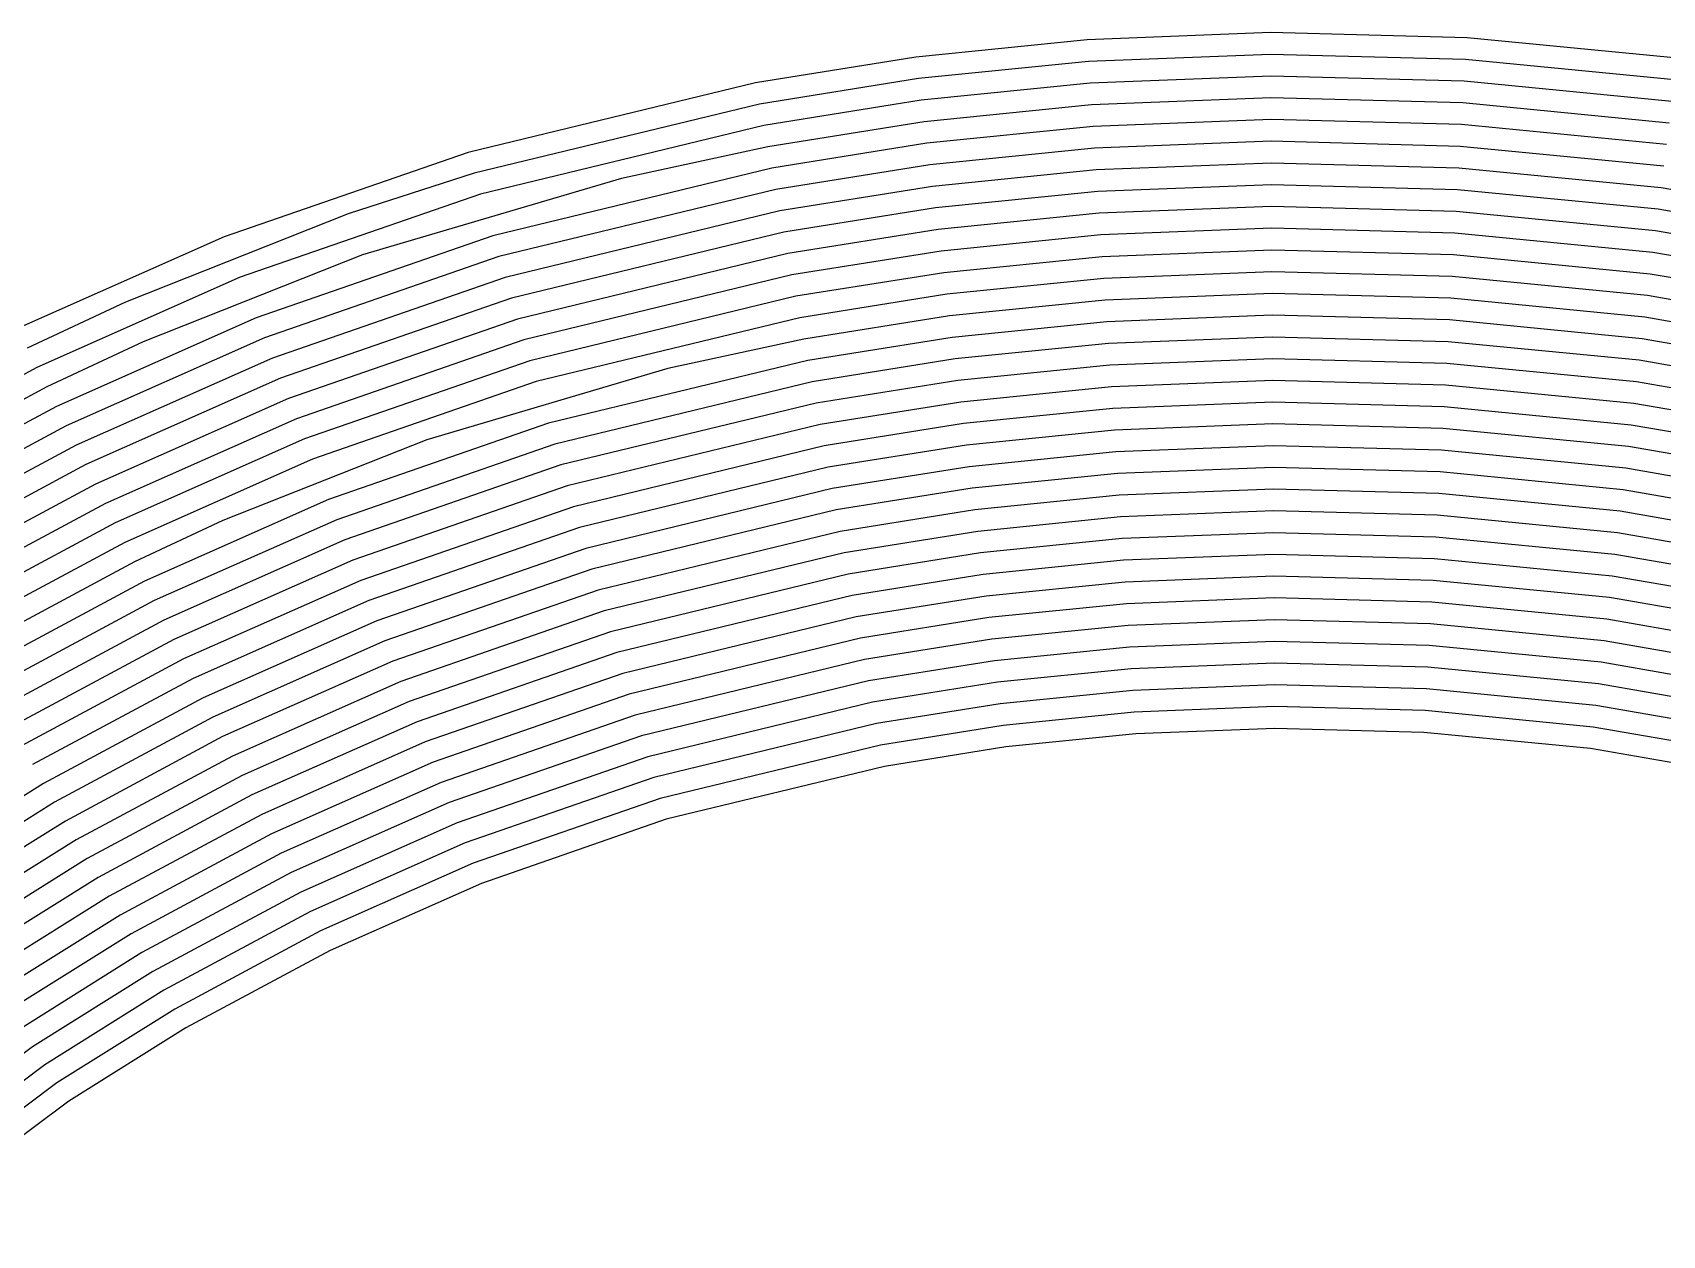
# Model space of a CAD drawing. Header units: metres. Extents: x -19 to 19, y -19.6 to 19.6.
# Drawn here: x -11.736 to -9.489, y 7.549 to 9.207 of the extents above; entities that cross this region are included whole.
import ezdxf

# ---------------------------------------------------------------- set-up
doc = ezdxf.new("R2010")
doc.units = ezdxf.units.M

msp = doc.modelspace()

# ---------------------------------------------------------------- linework, layer by layer
for p, q in [((-10.282315, 9.19704, 0.459696), (-10.518502, 9.173181, 0.461057)), ((-10.029403, 9.206943, 0.459121), (-10.282315, 9.19704, 0.459696)), ((-9.758509, 9.199727, 0.459511), (-10.029403, 9.206943, 0.459121)), ((-9.468583, 9.171465, 0.461086), (-9.758509, 9.199727, 0.459511)), ((-10.518502, 9.173181, 0.461057), (-10.739115, 9.137912, 0.463049)), ((-10.280216, 9.167142, 0.461286), (-10.514617, 9.143463, 0.462633)), ((-10.029215, 9.17697, 0.460717), (-10.280216, 9.167142, 0.461286)), ((-9.760369, 9.169808, 0.461103), (-10.029215, 9.17697, 0.460717)), ((-9.472326, 9.141729, 0.462663), (-9.760369, 9.169808, 0.461103)), ((-10.029027, 9.146997, 0.462313), (-10.278116, 9.137243, 0.462877)), ((-9.762229, 9.139889, 0.462695), (-10.029027, 9.146997, 0.462313)), ((-10.739115, 9.137912, 0.463049), (-11.13558, 9.041823, 0.46843)), ((-10.514617, 9.143463, 0.462633), (-10.733564, 9.10846, 0.464605)), ((-10.278116, 9.137243, 0.462877), (-10.510732, 9.113744, 0.46421)), ((-9.476069, 9.111994, 0.464241), (-9.762229, 9.139889, 0.462695)), ((-10.733564, 9.10846, 0.464605), (-11.127039, 9.013095, 0.469931)), ((-10.510732, 9.113744, 0.46421), (-10.728012, 9.079008, 0.466161)), ((-10.276016, 9.107345, 0.464467), (-10.506847, 9.084026, 0.465786)), ((-10.028839, 9.117024, 0.46391), (-10.276016, 9.107345, 0.464467)), ((-9.764089, 9.109971, 0.464287), (-10.028839, 9.117024, 0.46391)), ((-9.479812, 9.082258, 0.465818), (-9.764089, 9.109971, 0.464287)), ((-10.728012, 9.079008, 0.466161), (-11.118499, 8.984367, 0.471432)), ((-10.506847, 9.084026, 0.465786), (-10.72246, 9.049556, 0.467717)), ((-10.273916, 9.077446, 0.466057), (-10.502962, 9.054308, 0.467362)), ((-10.028651, 9.08705, 0.465506), (-10.273916, 9.077446, 0.466057)), ((-9.765949, 9.080052, 0.46588), (-10.028651, 9.08705, 0.465506)), ((-9.483554, 9.052523, 0.467396), (-9.765949, 9.080052, 0.46588)), ((-10.502962, 9.054308, 0.467362), (-10.716908, 9.020104, 0.469273)), ((-10.028463, 9.057077, 0.467102), (-10.271816, 9.047548, 0.467648)), ((-9.767809, 9.050133, 0.467472), (-10.028463, 9.057077, 0.467102)), ((-11.13558, 9.041823, 0.46843), (-11.471725, 8.925299, 0.474861)), ((-10.72246, 9.049556, 0.467717), (-10.923859, 9.00599, 0.470148)), ((-10.271816, 9.047548, 0.467648), (-10.499077, 9.024589, 0.468939)), ((-9.487297, 9.022788, 0.468973), (-9.767809, 9.050133, 0.467472)), ((-11.127039, 9.013095, 0.469931), (-11.300763, 8.957042, 0.473027)), ((-10.716908, 9.020104, 0.469273), (-11.101418, 8.92691, 0.474435)), ((-10.499077, 9.024589, 0.468939), (-10.711356, 8.990652, 0.470829)), ((-10.269716, 9.017649, 0.469238), (-10.495193, 8.994871, 0.470515)), ((-10.028275, 9.027104, 0.468699), (-10.269716, 9.017649, 0.469238)), ((-9.769669, 9.020215, 0.469064), (-10.028275, 9.027104, 0.468699)), ((-9.49104, 8.993052, 0.470551), (-9.769669, 9.020215, 0.469064)), ((-10.923859, 9.00599, 0.470148), (-11.281037, 8.900437, 0.475966)), ((-10.711356, 8.990652, 0.470829), (-11.092878, 8.898181, 0.475936)), ((-10.495193, 8.994871, 0.470515), (-10.705805, 8.9612, 0.472385)), ((-10.267616, 8.987751, 0.470829), (-10.491308, 8.965153, 0.472092)), ((-10.028087, 8.997131, 0.470295), (-10.267616, 8.987751, 0.470829)), ((-9.771529, 8.990296, 0.470656), (-10.028087, 8.997131, 0.470295)), ((-9.494783, 8.963317, 0.472128), (-9.771529, 8.990296, 0.470656)), ((-9.207292, 8.943775, 0.473252), (-9.49104, 8.993052, 0.470551)), ((-11.118499, 8.984367, 0.471432), (-11.449566, 8.869601, 0.477733)), ((-10.491308, 8.965153, 0.472092), (-10.700253, 8.931747, 0.473941)), ((-10.027899, 8.967158, 0.471891), (-10.265516, 8.957853, 0.472419)), ((-9.773388, 8.960377, 0.472248), (-10.027899, 8.967158, 0.471891)), ((-11.300763, 8.957042, 0.473027), (-11.607924, 8.835426, 0.479669)), ((-10.705805, 8.9612, 0.472385), (-11.084337, 8.869453, 0.477438)), ((-10.265516, 8.957853, 0.472419), (-10.487423, 8.935434, 0.473668)), ((-9.498526, 8.933581, 0.473706), (-9.773388, 8.960377, 0.472248)), ((-9.213562, 8.914473, 0.474798), (-9.494783, 8.963317, 0.472128)), ((-11.471725, 8.925299, 0.474861), (-11.756784, 8.79884, 0.48173)), ((-11.101418, 8.92691, 0.474435), (-11.427407, 8.813902, 0.480605)), ((-10.700253, 8.931747, 0.473941), (-11.075797, 8.840724, 0.478939)), ((-10.487423, 8.935434, 0.473668), (-10.694701, 8.902295, 0.475497)), ((-10.263416, 8.927954, 0.47401), (-10.483538, 8.905716, 0.475245)), ((-10.027711, 8.937184, 0.473488), (-10.263416, 8.927954, 0.47401)), ((-9.775248, 8.930458, 0.473841), (-10.027711, 8.937184, 0.473488)), ((-9.502268, 8.903846, 0.475283), (-9.775248, 8.930458, 0.473841)), ((-9.219832, 8.88517, 0.476343), (-9.498526, 8.933581, 0.473706)), ((-11.281037, 8.900437, 0.475966), (-11.583524, 8.78067, 0.48247)), ((-11.092878, 8.898181, 0.475936), (-11.416327, 8.786053, 0.482041)), ((-10.694701, 8.902295, 0.475497), (-11.067256, 8.811996, 0.48044)), ((-10.483538, 8.905716, 0.475245), (-10.689149, 8.872843, 0.477053)), ((-10.261317, 8.898056, 0.4756), (-10.479653, 8.875998, 0.476821)), ((-10.027523, 8.907211, 0.475084), (-10.261317, 8.898056, 0.4756)), ((-9.777108, 8.90054, 0.475433), (-10.027523, 8.907211, 0.475084)), ((-9.506011, 8.874111, 0.476861), (-9.777108, 8.90054, 0.475433)), ((-9.226102, 8.855868, 0.477889), (-9.502268, 8.903846, 0.475283)), ((-10.479653, 8.875998, 0.476821), (-10.683597, 8.843391, 0.478609)), ((-10.027335, 8.877238, 0.47668), (-10.259217, 8.868157, 0.477191)), ((-9.778968, 8.870621, 0.477025), (-10.027335, 8.877238, 0.47668)), ((-9.232373, 8.826565, 0.479435), (-9.506011, 8.874111, 0.476861)), ((-11.449566, 8.869601, 0.477733), (-11.729832, 8.745278, 0.484453)), ((-11.084337, 8.869453, 0.477438), (-11.405248, 8.758204, 0.483477)), ((-10.689149, 8.872843, 0.477053), (-11.058716, 8.783267, 0.481942)), ((-10.259217, 8.868157, 0.477191), (-10.475768, 8.84628, 0.478398)), ((-9.509754, 8.844375, 0.478438), (-9.778968, 8.870621, 0.477025)), ((-11.607924, 8.835426, 0.479669), (-11.743308, 8.772059, 0.483092)), ((-11.075797, 8.840724, 0.478939), (-11.394168, 8.730355, 0.484914)), ((-10.683597, 8.843391, 0.478609), (-11.050175, 8.754539, 0.483443)), ((-10.475768, 8.84628, 0.478398), (-10.678046, 8.813939, 0.480165)), ((-10.257117, 8.838259, 0.478781), (-10.471883, 8.816561, 0.479974)), ((-10.027147, 8.847265, 0.478277), (-10.257117, 8.838259, 0.478781)), ((-9.780828, 8.840702, 0.478617), (-10.027147, 8.847265, 0.478277)), ((-9.513497, 8.81464, 0.480016), (-9.780828, 8.840702, 0.478617)), ((-9.238643, 8.797262, 0.480981), (-9.509754, 8.844375, 0.478438)), ((-11.427407, 8.813902, 0.480605), (-11.702879, 8.691717, 0.487175)), ((-11.067256, 8.811996, 0.48044), (-11.383088, 8.702506, 0.48635)), ((-10.678046, 8.813939, 0.480165), (-11.041635, 8.725811, 0.484944)), ((-10.471883, 8.816561, 0.479974), (-10.672494, 8.784487, 0.481721)), ((-10.255017, 8.80836, 0.480372), (-10.467998, 8.786843, 0.481551)), ((-10.026959, 8.817291, 0.479873), (-10.255017, 8.80836, 0.480372)), ((-9.782688, 8.810783, 0.48021), (-10.026959, 8.817291, 0.479873)), ((-9.51724, 8.784904, 0.481593), (-9.782688, 8.810783, 0.48021)), ((-9.244913, 8.76796, 0.482527), (-9.513497, 8.81464, 0.480016)), ((-11.416327, 8.786053, 0.482041), (-11.689403, 8.664936, 0.488537)), ((-10.672494, 8.784487, 0.481721), (-10.859923, 8.74394, 0.483932)), ((-10.467998, 8.786843, 0.481551), (-10.666942, 8.755035, 0.483277)), ((-10.026771, 8.787318, 0.481469), (-10.252917, 8.778462, 0.481962)), ((-9.784548, 8.780865, 0.481802), (-10.026771, 8.787318, 0.481469)), ((-9.251183, 8.738657, 0.484073), (-9.51724, 8.784904, 0.481593)), ((-11.583524, 8.78067, 0.48247), (-11.716355, 8.718497, 0.485814)), ((-11.058716, 8.783267, 0.481942), (-11.372009, 8.674657, 0.487786)), ((-10.252917, 8.778462, 0.481962), (-10.464114, 8.757125, 0.483127)), ((-9.520983, 8.755169, 0.483171), (-9.784548, 8.780865, 0.481802)), ((-11.729832, 8.745278, 0.484453), (-11.977264, 8.612518, 0.491509)), ((-11.405248, 8.758204, 0.483477), (-11.675927, 8.638155, 0.489898)), ((-11.050175, 8.754539, 0.483443), (-11.360929, 8.646808, 0.489222)), ((-10.859923, 8.74394, 0.483932), (-11.19227, 8.645718, 0.489192)), ((-10.666942, 8.755035, 0.483277), (-11.024554, 8.668354, 0.487947)), ((-10.464114, 8.757125, 0.483127), (-10.66139, 8.725583, 0.484833)), ((-10.250817, 8.748564, 0.483552), (-10.460229, 8.727406, 0.484704)), ((-10.026582, 8.757345, 0.483066), (-10.250817, 8.748564, 0.483552)), ((-9.786408, 8.750946, 0.483394), (-10.026582, 8.757345, 0.483066)), ((-9.524725, 8.725434, 0.484748), (-9.786408, 8.750946, 0.483394)), ((-9.257453, 8.709355, 0.485619), (-9.520983, 8.755169, 0.483171)), ((-11.716355, 8.718497, 0.485814), (-11.962177, 8.586601, 0.492805)), ((-11.394168, 8.730355, 0.484914), (-11.662451, 8.611374, 0.491259)), ((-11.041635, 8.725811, 0.484944), (-11.34985, 8.618958, 0.490658)), ((-10.66139, 8.725583, 0.484833), (-11.016013, 8.639625, 0.489448)), ((-10.460229, 8.727406, 0.484704), (-10.655838, 8.696131, 0.486389)), ((-10.248717, 8.718665, 0.485143), (-10.456344, 8.697688, 0.48628)), ((-10.026394, 8.727372, 0.484662), (-10.248717, 8.718665, 0.485143)), ((-9.788268, 8.721027, 0.484986), (-10.026394, 8.727372, 0.484662)), ((-9.528468, 8.695698, 0.486326), (-9.788268, 8.721027, 0.484986)), ((-9.263724, 8.680052, 0.487165), (-9.524725, 8.725434, 0.484748)), ((-11.383088, 8.702506, 0.48635), (-11.648975, 8.584593, 0.49262)), ((-10.655838, 8.696131, 0.486389), (-11.007473, 8.610897, 0.490949)), ((-10.456344, 8.697688, 0.48628), (-10.650287, 8.666678, 0.487945)), ((-10.026206, 8.697399, 0.486258), (-10.246617, 8.688767, 0.486733)), ((-9.790128, 8.691109, 0.486579), (-10.026206, 8.697399, 0.486258)), ((-9.269994, 8.650749, 0.48871), (-9.528468, 8.695698, 0.486326)), ((-11.702879, 8.691717, 0.487175), (-11.947089, 8.560684, 0.494101)), ((-11.372009, 8.674657, 0.487786), (-11.635499, 8.557812, 0.493982)), ((-10.246617, 8.688767, 0.486733), (-10.452459, 8.66797, 0.487857)), ((-9.532211, 8.665963, 0.487903), (-9.790128, 8.691109, 0.486579)), ((-11.689403, 8.664936, 0.488537), (-11.932001, 8.534767, 0.495398)), ((-11.024554, 8.668354, 0.487947), (-11.32769, 8.56326, 0.49353)), ((-10.650287, 8.666678, 0.487945), (-10.998932, 8.582168, 0.492451)), ((-10.452459, 8.66797, 0.487857), (-10.644735, 8.637226, 0.489501)), ((-10.244518, 8.658868, 0.488324), (-10.448574, 8.638251, 0.489433)), ((-10.026018, 8.667425, 0.487855), (-10.244518, 8.658868, 0.488324)), ((-9.791987, 8.66119, 0.488171), (-10.026018, 8.667425, 0.487855)), ((-9.535954, 8.636227, 0.489481), (-9.791987, 8.66119, 0.488171)), ((-9.276264, 8.621447, 0.490256), (-9.532211, 8.665963, 0.487903)), ((-11.675927, 8.638155, 0.489898), (-11.916913, 8.508849, 0.496694)), ((-11.360929, 8.646808, 0.489222), (-11.622023, 8.531031, 0.495343)), ((-11.19227, 8.645718, 0.489192), (-11.473723, 8.53427, 0.495072)), ((-11.016013, 8.639625, 0.489448), (-11.316611, 8.535411, 0.494966)), ((-10.644735, 8.637226, 0.489501), (-10.990392, 8.55344, 0.493952)), ((-10.448574, 8.638251, 0.489433), (-10.639183, 8.607774, 0.491057)), ((-10.242418, 8.62897, 0.489914), (-10.444689, 8.608533, 0.491009)), ((-10.02583, 8.637452, 0.489451), (-10.242418, 8.62897, 0.489914)), ((-9.793847, 8.631271, 0.489763), (-10.02583, 8.637452, 0.489451)), ((-9.539697, 8.606492, 0.491058), (-9.793847, 8.631271, 0.489763)), ((-9.282534, 8.592144, 0.491802), (-9.535954, 8.636227, 0.489481)), ((-11.662451, 8.611374, 0.491259), (-11.901826, 8.482932, 0.49799)), ((-11.34985, 8.618958, 0.490658), (-11.608547, 8.50425, 0.496704)), ((-11.007473, 8.610897, 0.490949), (-11.305531, 8.507562, 0.496403)), ((-10.639183, 8.607774, 0.491057), (-10.981851, 8.524711, 0.495453)), ((-10.444689, 8.608533, 0.491009), (-10.633631, 8.578322, 0.492613)), ((-10.025642, 8.607479, 0.491047), (-10.240318, 8.599071, 0.491505)), ((-9.795707, 8.601352, 0.491355), (-10.025642, 8.607479, 0.491047)), ((-9.288804, 8.562842, 0.493348), (-9.539697, 8.606492, 0.491058)), ((-11.648975, 8.584593, 0.49262), (-11.886738, 8.457015, 0.499286)), ((-10.998932, 8.582168, 0.492451), (-11.294452, 8.479713, 0.497839)), ((-10.240318, 8.599071, 0.491505), (-10.440804, 8.578815, 0.492586)), ((-9.543439, 8.576757, 0.492636), (-9.795707, 8.601352, 0.491355)), ((-11.32769, 8.56326, 0.49353), (-11.581595, 8.450688, 0.499427)), ((-10.633631, 8.578322, 0.492613), (-10.973311, 8.495983, 0.496955)), ((-10.440804, 8.578815, 0.492586), (-10.628079, 8.54887, 0.494169)), ((-10.238218, 8.569173, 0.493095), (-10.43692, 8.549096, 0.494162)), ((-10.025454, 8.577506, 0.492644), (-10.238218, 8.569173, 0.493095)), ((-9.797567, 8.571434, 0.492947), (-10.025454, 8.577506, 0.492644)), ((-9.547182, 8.547021, 0.494213), (-9.797567, 8.571434, 0.492947)), ((-9.295075, 8.533539, 0.494894), (-9.543439, 8.576757, 0.492636)), ((-11.635499, 8.557812, 0.493982), (-11.87165, 8.431098, 0.500582)), ((-10.990392, 8.55344, 0.493952), (-11.283372, 8.451864, 0.499275)), ((-10.628079, 8.54887, 0.494169), (-10.96477, 8.467255, 0.498456)), ((-10.43692, 8.549096, 0.494162), (-10.622527, 8.519418, 0.495725)), ((-10.236118, 8.539275, 0.494686), (-10.433035, 8.519378, 0.495739)), ((-10.025266, 8.547533, 0.49424), (-10.236118, 8.539275, 0.494686)), ((-9.799427, 8.541515, 0.49454), (-10.025266, 8.547533, 0.49424)), ((-9.550925, 8.517286, 0.495791), (-9.799427, 8.541515, 0.49454)), ((-9.301345, 8.504236, 0.49644), (-9.547182, 8.547021, 0.494213)), ((-11.622023, 8.531031, 0.495343), (-11.856563, 8.405181, 0.501878)), ((-11.473723, 8.53427, 0.495072), (-11.595071, 8.477469, 0.498065)), ((-11.316611, 8.535411, 0.494966), (-11.568119, 8.423908, 0.500788)), ((-10.981851, 8.524711, 0.495453), (-11.272292, 8.424015, 0.500711)), ((-10.622527, 8.519418, 0.495725), (-10.95623, 8.438526, 0.499957)), ((-10.433035, 8.519378, 0.495739), (-10.616976, 8.489966, 0.497281)), ((-10.025078, 8.517559, 0.495837), (-10.234018, 8.509376, 0.496276)), ((-9.801287, 8.511596, 0.496132), (-10.025078, 8.517559, 0.495837)), ((-9.307615, 8.474934, 0.497986), (-9.550925, 8.517286, 0.495791)), ((-11.608547, 8.50425, 0.496704), (-11.841475, 8.379264, 0.503174)), ((-11.305531, 8.507562, 0.496403), (-11.554643, 8.397127, 0.502149)), ((-10.973311, 8.495983, 0.496955), (-11.261213, 8.396165, 0.502147)), ((-10.234018, 8.509376, 0.496276), (-10.42915, 8.48966, 0.497315)), ((-9.554668, 8.48755, 0.497368), (-9.801287, 8.511596, 0.496132)), ((-11.595071, 8.477469, 0.498065), (-11.826387, 8.353347, 0.50447)), ((-11.294452, 8.479713, 0.497839), (-11.541166, 8.370346, 0.50351)), ((-10.616976, 8.489966, 0.497281), (-10.94769, 8.409798, 0.501458)), ((-10.42915, 8.48966, 0.497315), (-10.611424, 8.460514, 0.498837)), ((-10.231918, 8.479478, 0.497867), (-10.425265, 8.459941, 0.498892)), ((-10.02489, 8.487586, 0.497433), (-10.231918, 8.479478, 0.497867)), ((-9.803147, 8.481678, 0.497724), (-10.02489, 8.487586, 0.497433)), ((-9.558411, 8.457815, 0.498946), (-9.803147, 8.481678, 0.497724)), ((-9.313885, 8.445631, 0.499531), (-9.554668, 8.48755, 0.497368)), ((-11.581595, 8.450688, 0.499427), (-11.8113, 8.327429, 0.505766)), ((-11.283372, 8.451864, 0.499275), (-11.52769, 8.343565, 0.504872)), ((-10.96477, 8.467255, 0.498456), (-11.250133, 8.368316, 0.503583)), ((-10.611424, 8.460514, 0.498837), (-10.939149, 8.381069, 0.50296)), ((-10.425265, 8.459941, 0.498892), (-10.605872, 8.431062, 0.500392)), ((-10.229818, 8.449579, 0.499457), (-10.42138, 8.430223, 0.500468)), ((-10.024702, 8.457613, 0.499029), (-10.229818, 8.449579, 0.499457)), ((-9.805007, 8.451759, 0.499316), (-10.024702, 8.457613, 0.499029)), ((-9.562153, 8.428079, 0.500523), (-9.805007, 8.451759, 0.499316)), ((-9.320155, 8.416329, 0.501077), (-9.558411, 8.457815, 0.498946)), ((-10.95623, 8.438526, 0.499957), (-11.239054, 8.340467, 0.505019)), ((-10.605872, 8.431062, 0.500392), (-10.930609, 8.352341, 0.504461)), ((-10.42138, 8.430223, 0.500468), (-10.60032, 8.401609, 0.501948)), ((-10.024514, 8.42764, 0.500626), (-10.227718, 8.419681, 0.501048)), ((-9.806867, 8.42184, 0.500909), (-10.024514, 8.42764, 0.500626)), ((-9.326425, 8.387026, 0.502623), (-9.562153, 8.428079, 0.500523)), ((-11.568119, 8.423908, 0.500788), (-11.796212, 8.301512, 0.507062)), ((-11.272292, 8.424015, 0.500711), (-11.514214, 8.316784, 0.506233)), ((-10.94769, 8.409798, 0.501458), (-11.227974, 8.312618, 0.506456)), ((-10.227718, 8.419681, 0.501048), (-10.417495, 8.400505, 0.502045)), ((-9.565896, 8.398344, 0.502101), (-9.806867, 8.42184, 0.500909)), ((-11.554643, 8.397127, 0.502149), (-11.781124, 8.275595, 0.508358)), ((-11.261213, 8.396165, 0.502147), (-11.500738, 8.290003, 0.507594)), ((-10.939149, 8.381069, 0.50296), (-11.216894, 8.284769, 0.507892)), ((-10.60032, 8.401609, 0.501948), (-10.922068, 8.323612, 0.505962)), ((-10.417495, 8.400505, 0.502045), (-10.594768, 8.372157, 0.503504)), ((-10.225619, 8.389782, 0.502638), (-10.41361, 8.370787, 0.503621)), ((-10.024326, 8.397667, 0.502222), (-10.225619, 8.389782, 0.502638)), ((-9.808726, 8.391921, 0.502501), (-10.024326, 8.397667, 0.502222)), ((-9.569639, 8.368609, 0.503678), (-9.808726, 8.391921, 0.502501)), ((-9.332696, 8.357723, 0.504169), (-9.565896, 8.398344, 0.502101)), ((-11.541166, 8.370346, 0.50351), (-11.766036, 8.249678, 0.509654)), ((-11.250133, 8.368316, 0.503583), (-11.487262, 8.263222, 0.508955)), ((-10.594768, 8.372157, 0.503504), (-10.913528, 8.294884, 0.507464)), ((-10.41361, 8.370787, 0.503621), (-10.589217, 8.342705, 0.50506)), ((-10.223519, 8.359884, 0.504228), (-10.409725, 8.341068, 0.505198)), ((-10.024138, 8.367693, 0.503818), (-10.223519, 8.359884, 0.504228)), ((-9.810586, 8.362003, 0.504093), (-10.024138, 8.367693, 0.503818)), ((-9.573382, 8.338873, 0.505256), (-9.810586, 8.362003, 0.504093)), ((-9.338966, 8.328421, 0.505715), (-9.569639, 8.368609, 0.503678)), ((-11.52769, 8.343565, 0.504872), (-11.750949, 8.223761, 0.510951)), ((-11.239054, 8.340467, 0.505019), (-11.473786, 8.236441, 0.510316)), ((-10.930609, 8.352341, 0.504461), (-11.205815, 8.25692, 0.509328)), ((-10.589217, 8.342705, 0.50506), (-10.904987, 8.266155, 0.508965)), ((-10.409725, 8.341068, 0.505198), (-10.583665, 8.313253, 0.506616)), ((-10.02395, 8.33772, 0.505415), (-10.221419, 8.329986, 0.505819)), ((-9.812446, 8.332084, 0.505685), (-10.02395, 8.33772, 0.505415)), ((-9.345236, 8.299118, 0.507261), (-9.573382, 8.338873, 0.505256)), ((-11.514214, 8.316784, 0.506233), (-11.735861, 8.197844, 0.512247)), ((-11.227974, 8.312618, 0.506456), (-11.46031, 8.20966, 0.511678)), ((-10.922068, 8.323612, 0.505962), (-11.194735, 8.229071, 0.510764)), ((-10.583665, 8.313253, 0.506616), (-10.896447, 8.237427, 0.510466)), ((-10.221419, 8.329986, 0.505819), (-10.405841, 8.31135, 0.506774)), ((-9.577125, 8.309138, 0.506833), (-9.812446, 8.332084, 0.505685)), ((-11.500738, 8.290003, 0.507594), (-11.720773, 8.171927, 0.513543)), ((-10.913528, 8.294884, 0.507464), (-11.183656, 8.201221, 0.5122)), ((-10.405841, 8.31135, 0.506774), (-10.578113, 8.283801, 0.508172)), ((-10.219319, 8.300087, 0.507409), (-10.401956, 8.281632, 0.508351)), ((-10.023762, 8.307747, 0.507011), (-10.219319, 8.300087, 0.507409)), ((-9.814306, 8.302165, 0.507278), (-10.023762, 8.307747, 0.507011)), ((-9.580868, 8.279402, 0.508411), (-9.814306, 8.302165, 0.507278)), ((-9.351506, 8.269816, 0.508807), (-9.577125, 8.309138, 0.506833)), ((-11.216894, 8.284769, 0.507892), (-11.446834, 8.182879, 0.513039)), ((-10.578113, 8.283801, 0.508172), (-10.887906, 8.208699, 0.511968)), ((-10.401956, 8.281632, 0.508351), (-10.572561, 8.254349, 0.509728)), ((-10.217219, 8.270189, 0.509), (-10.398071, 8.251913, 0.509927)), ((-10.023574, 8.277774, 0.508607), (-10.217219, 8.270189, 0.509)), ((-9.816166, 8.272247, 0.50887), (-10.023574, 8.277774, 0.508607)), ((-9.58461, 8.249667, 0.509988), (-9.816166, 8.272247, 0.50887)), ((-9.357776, 8.240513, 0.510353), (-9.580868, 8.279402, 0.508411)), ((-11.487262, 8.263222, 0.508955), (-11.705686, 8.146009, 0.514839)), ((-11.205815, 8.25692, 0.509328), (-11.433358, 8.156099, 0.5144)), ((-10.904987, 8.266155, 0.508965), (-11.172576, 8.173372, 0.513636)), ((-10.572561, 8.254349, 0.509728), (-10.879366, 8.17997, 0.513469)), ((-10.398071, 8.251913, 0.509927), (-10.567009, 8.224897, 0.511284)), ((-10.023386, 8.2478, 0.510204), (-10.215119, 8.24029, 0.51059)), ((-9.818026, 8.242328, 0.510462), (-10.023386, 8.2478, 0.510204)), ((-9.364047, 8.21121, 0.511898), (-9.58461, 8.249667, 0.509988)), ((-11.473786, 8.236441, 0.510316), (-11.690598, 8.120092, 0.516135)), ((-11.194735, 8.229071, 0.510764), (-11.419882, 8.129318, 0.515761)), ((-10.896447, 8.237427, 0.510466), (-11.161496, 8.145523, 0.515072)), ((-10.567009, 8.224897, 0.511284), (-10.870825, 8.151242, 0.51497)), ((-10.215119, 8.24029, 0.51059), (-10.394186, 8.222195, 0.511504)), ((-9.588353, 8.219932, 0.511566), (-9.818026, 8.242328, 0.510462)), ((-11.46031, 8.20966, 0.511678), (-11.67551, 8.094175, 0.517431)), ((-11.183656, 8.201221, 0.5122), (-11.406406, 8.102537, 0.517123)), ((-10.887906, 8.208699, 0.511968), (-11.150417, 8.117674, 0.516508)), ((-10.394186, 8.222195, 0.511504), (-10.561458, 8.195445, 0.51284)), ((-9.370317, 8.181908, 0.513444), (-9.588353, 8.219932, 0.511566)), ((-11.446834, 8.182879, 0.513039), (-11.660422, 8.068258, 0.518727)), ((-10.879366, 8.17997, 0.513469), (-11.139337, 8.089825, 0.517945)), ((-10.561458, 8.195445, 0.51284), (-10.862285, 8.122513, 0.516471)), ((-11.720773, 8.171927, 0.513543), (-11.902585, 8.058016, 0.51921)), ((-11.433358, 8.156099, 0.5144), (-11.645335, 8.042341, 0.520023)), ((-11.172576, 8.173372, 0.513636), (-11.39293, 8.075756, 0.518484)), ((-11.705686, 8.146009, 0.514839), (-11.885894, 8.033103, 0.520437)), ((-11.161496, 8.145523, 0.515072), (-11.379454, 8.048975, 0.519845)), ((-10.870825, 8.151242, 0.51497), (-11.128258, 8.061976, 0.519381)), ((-11.690598, 8.120092, 0.516135), (-11.869204, 8.008189, 0.521664)), ((-11.419882, 8.129318, 0.515761), (-11.630247, 8.016424, 0.521319)), ((-11.150417, 8.117674, 0.516508), (-11.365977, 8.022194, 0.521206)), ((-10.862285, 8.122513, 0.516471), (-11.117178, 8.034127, 0.520817)), ((-11.67551, 8.094175, 0.517431), (-11.852513, 7.983275, 0.522891)), ((-11.406406, 8.102537, 0.517123), (-11.615159, 7.990507, 0.522615)), ((-11.139337, 8.089825, 0.517945), (-11.352501, 7.995413, 0.522568)), ((-11.660422, 8.068258, 0.518727), (-11.835822, 7.958361, 0.524118)), ((-11.39293, 8.075756, 0.518484), (-11.600072, 7.964589, 0.523911)), ((-11.379454, 8.048975, 0.519845), (-11.584984, 7.938672, 0.525207)), ((-11.128258, 8.061976, 0.519381), (-11.339025, 7.968632, 0.523929)), ((-11.645335, 8.042341, 0.520023), (-11.819132, 7.933447, 0.525345)), ((-11.365977, 8.022194, 0.521206), (-11.569896, 7.912755, 0.526504)), ((-11.117178, 8.034127, 0.520817), (-11.325549, 7.941851, 0.52529)), ((-11.630247, 8.016424, 0.521319), (-11.802441, 7.908534, 0.526571)), ((-11.615159, 7.990507, 0.522615), (-11.78575, 7.88362, 0.527798)), ((-11.352501, 7.995413, 0.522568), (-11.554808, 7.886838, 0.5278)), ((-11.600072, 7.964589, 0.523911), (-11.76906, 7.858706, 0.529025)), ((-11.339025, 7.968632, 0.523929), (-11.539721, 7.860921, 0.529096)), ((-11.584984, 7.938672, 0.525207), (-11.752369, 7.833792, 0.530252)), ((-11.325549, 7.941851, 0.52529), (-11.524633, 7.835004, 0.530392)), ((-11.569896, 7.912755, 0.526504), (-11.735678, 7.808878, 0.531479)), ((-11.554808, 7.886838, 0.5278), (-11.718987, 7.783965, 0.532706)), ((-11.539721, 7.860921, 0.529096), (-11.702297, 7.759051, 0.533933)), ((-11.524633, 7.835004, 0.530392), (-11.685606, 7.734137, 0.53516)), ((-11.735678, 7.808878, 0.531479), (-11.990588, 7.61809, 0.540363)), ((-11.718987, 7.783965, 0.532706), (-11.971421, 7.595027, 0.541464)), ((-11.702297, 7.759051, 0.533933), (-11.952255, 7.571964, 0.542565)), ((-11.685606, 7.734137, 0.53516), (-11.933089, 7.548901, 0.543667))]:
    msp.add_line(p, q)

doc.saveas('drawing.dxf')
